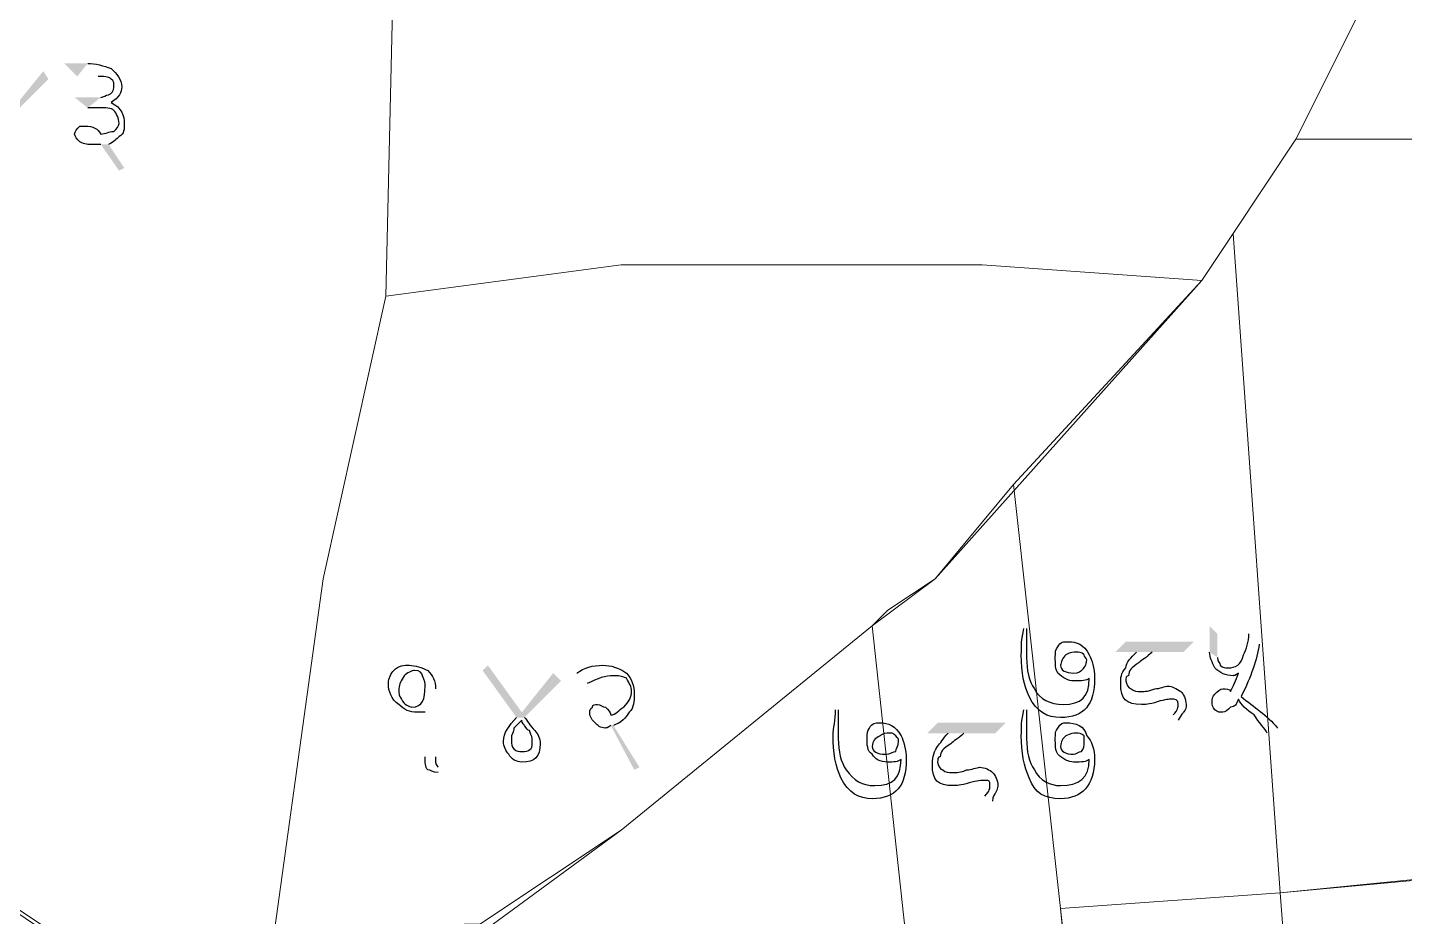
# Model space of a CAD drawing. Header units: metres. Extents: x 345912 to 349030, y 3061206 to 3061792.
# Drawn here: x 346047.83 to 346074.57, y 3061350.9 to 3061368.16 of the extents above; entities that cross this region are included whole.
import ezdxf

# ---------------------------------------------------------------- set-up
doc = ezdxf.new("R2010")
doc.units = ezdxf.units.M
doc.header["$MEASUREMENT"] = 0
doc.layers.add('PDF5_Geometry', color=7, linetype='Continuous')
doc.layers.add('PDF5_Solid Fills', color=7, linetype='Continuous')

msp = doc.modelspace()

# ---------------------------------------------------------------- hatches: boundary and pattern name
at = {"layer": 'PDF5_Solid Fills', "transparency": 33554559}
h = msp.add_hatch(color=256, dxfattribs=at)
h.paths.add_polyline_path([(346045.79414, 3061367.00645), (346045.79414, 3061365.68565)], flags=0)
h.paths.add_polyline_path([(346045.89574, 3061365.48245), (346045.89574, 3061365.38085)], flags=0)
h.paths.add_polyline_path([(346047.36894, 3061366.44765), (346046.70854, 3061367.36205), (346046.81014, 3061367.46365), (346047.47054, 3061366.49845), (346048.13094, 3061367.31125), (346048.23254, 3061367.15885), (346047.52134, 3061366.44765)], flags=0)
h.paths.add_polyline_path([(346048.79134, 3061367.20965), (346048.53734, 3061367.46365), (346048.99454, 3061367.46365)], flags=0)
h.paths.add_polyline_path([(346049.40094, 3061365.88885), (346049.70574, 3061365.43165), (346049.60414, 3061365.38085), (346049.24854, 3061365.88885)], flags=0)
h.paths.add_polyline_path([(346048.99454, 3061366.60005), (346048.74054, 3061366.80325), (346049.24854, 3061366.80325)], flags=0)
h = msp.add_hatch(color=256, dxfattribs=at)
h.paths.add_polyline_path([(346067.18093, 3061356.49085), (346067.23173, 3061356.49085)], flags=0)
h.paths.add_polyline_path([(346068.45093, 3061355.52565), (346068.45093, 3061355.52565)], flags=0)
h.paths.add_polyline_path([(346069.36533, 3061356.03365), (346068.95893, 3061356.03365), (346069.16213, 3061356.23685), (346070.48293, 3061356.23685), (346070.27973, 3061356.03365), (346069.67013, 3061356.03365)], flags=0)
h.paths.add_polyline_path([(346070.17813, 3061354.71285), (346070.07653, 3061354.81445)], flags=0)
h.paths.add_polyline_path([(346071.54973, 3061356.38925), (346071.75293, 3061356.18605)], flags=0)
h.paths.add_polyline_path([(346072.10853, 3061354.56045), (346071.90533, 3061354.45885)], flags=0)
h.paths.add_polyline_path([(346070.78773, 3061356.03365), (346070.78773, 3061356.54165), (346070.94013, 3061356.38925), (346070.94013, 3061355.93205)], flags=0)
h = msp.add_hatch(color=256, dxfattribs=at)
h.paths.add_polyline_path([(346055.75094, 3061355.32243), (346055.75094, 3061354.00163)], flags=0)
h.paths.add_polyline_path([(346055.80174, 3061353.79843), (346055.80174, 3061353.69683)], flags=0)
h.paths.add_polyline_path([(346057.32574, 3061354.76363), (346056.66534, 3061355.67803), (346056.76694, 3061355.77963), (346057.42734, 3061354.86523), (346058.03694, 3061355.62723), (346058.18934, 3061355.47483), (346057.47814, 3061354.76363)], flags=0)
h.paths.add_polyline_path([(346058.69734, 3061355.42403), (346058.49414, 3061355.62723)], flags=0)
h.paths.add_polyline_path([(346059.20534, 3061354.61123), (346059.71334, 3061353.79843), (346059.61174, 3061353.74763), (346059.15454, 3061354.61123)], flags=0)
h = msp.add_hatch(color=256, dxfattribs=at)
h.paths.add_polyline_path([(346063.52334, 3061354.91604), (346063.57414, 3061354.91604)], flags=0)
h.paths.add_polyline_path([(346064.79334, 3061353.95084), (346064.79334, 3061353.95084)], flags=0)
h.paths.add_polyline_path([(346065.70774, 3061354.45884), (346065.30134, 3061354.45884), (346065.50454, 3061354.66204), (346066.82534, 3061354.66204), (346066.62214, 3061354.45884), (346066.01254, 3061354.45884)], flags=0)
h.paths.add_polyline_path([(346066.57134, 3061353.13804), (346066.41894, 3061353.23964)], flags=0)
h.paths.add_polyline_path([(346067.18094, 3061354.91604), (346067.23174, 3061354.91604)], flags=0)
h.paths.add_polyline_path([(346068.45094, 3061353.95084), (346068.45094, 3061353.95084)], flags=0)

# ---------------------------------------------------------------- linework, layer by layer
at = {"layer": 'PDF5_Geometry', "lineweight": 9}
msp.add_lwpolyline([(346100.20094, 3061366.60004), (346085.26574, 3061365.99044), (346072.46414, 3061365.99044), (346073.68333, 3061368.42884), (346073.98814, 3061374.52485), (346075.20734, 3061375.13444), (346081.30333, 3061384.27844), (346084.65613, 3061387.63123), (346091.66653, 3061392.50804), (346107.51613, 3061405.00484)], dxfattribs=at)
msp.add_lwpolyline([(346100.20094, 3061366.60004), (346085.26574, 3061365.99044), (346072.46414, 3061365.99044), (346073.68333, 3061368.42884), (346073.98814, 3061374.52485), (346075.20734, 3061375.13444), (346081.30333, 3061384.27844), (346084.65613, 3061387.63123), (346091.66653, 3061392.50804), (346107.51613, 3061405.00484)], dxfattribs=at)
for points in [[(346066.67294, 3061399.51844), (346067.28254, 3061394.64164), (346068.80653, 3061389.46004), (346069.41613, 3061387.02164), (346070.33053, 3061384.58324), (346069.41613, 3061381.53523), (346069.41613, 3061379.40164), (346070.02574, 3061378.18243), (346073.98814, 3061374.52485), (346073.68333, 3061368.42884), (346072.46414, 3061365.99044), (346071.24493, 3061364.16164), (346070.63534, 3061363.24724), (346066.36814, 3061363.55205), (346059.35774, 3061363.55205), (346054.78574, 3061362.94243), (346055.09054, 3061376.04884), (346053.26174, 3061377.87764), (346046.25134, 3061383.36403), (346050.82334, 3061401.65204)], [(346066.67294, 3061399.51844), (346067.28254, 3061394.64164), (346068.80653, 3061389.46004), (346069.41613, 3061387.02164), (346070.33053, 3061384.58324), (346069.41613, 3061381.53523), (346069.41613, 3061379.40164), (346070.02574, 3061378.18243), (346073.98814, 3061374.52485), (346073.68333, 3061368.42884), (346072.46414, 3061365.99044), (346071.24493, 3061364.16164), (346070.63534, 3061363.24724), (346066.36814, 3061363.55205), (346059.35774, 3061363.55205), (346054.78574, 3061362.94243), (346055.09054, 3061376.04884), (346053.26174, 3061377.87764), (346046.25134, 3061383.36403), (346050.82334, 3061401.65204)], [(346046.25134, 3061383.36403), (346053.26174, 3061377.87764), (346055.09054, 3061376.04884), (346054.78574, 3061362.94243), (346053.56653, 3061357.45604), (346052.34733, 3061348.61683), (346049.29933, 3061349.83604), (346041.67933, 3061355.01764), (346040.46013, 3061361.72324), (346039.85054, 3061369.64803), (346041.67933, 3061377.26803), (346042.28894, 3061382.44963), (346042.89854, 3061385.49764)], [(346046.25134, 3061383.36403), (346053.26174, 3061377.87764), (346055.09054, 3061376.04884), (346054.78574, 3061362.94243), (346053.56653, 3061357.45604), (346052.34733, 3061348.61683), (346049.29933, 3061349.83604), (346041.67933, 3061355.01764), (346040.46013, 3061361.72324), (346039.85054, 3061369.64803), (346041.67933, 3061377.26803), (346042.28894, 3061382.44963), (346042.89854, 3061385.49764)], [(346072.15933, 3061351.36004), (346071.24493, 3061364.16164), (346072.46414, 3061365.99044), (346083.13213, 3061365.99044), (346084.35134, 3061352.57925)], [(346072.15933, 3061351.36004), (346071.24493, 3061364.16164), (346072.46414, 3061365.99044), (346083.13213, 3061365.99044), (346084.35134, 3061352.57925)], [(346066.97773, 3061359.28485), (346070.63534, 3061363.24724), (346071.24493, 3061364.16164), (346072.15933, 3061351.36004), (346067.89213, 3061351.05523)], [(346066.97773, 3061359.28485), (346070.63534, 3061363.24724), (346071.24493, 3061364.16164), (346072.15933, 3061351.36004), (346067.89213, 3061351.05523)], [(346070.63534, 3061363.24724), (346065.45373, 3061357.45604), (346064.23455, 3061356.54164), (346059.35774, 3061352.57925), (346054.78574, 3061349.22645), (346052.34733, 3061348.61683), (346053.56653, 3061357.45604), (346054.78574, 3061362.94243), (346059.35774, 3061363.55205), (346066.36814, 3061363.55205)], [(346070.63534, 3061363.24724), (346065.45373, 3061357.45604), (346064.23455, 3061356.54164), (346059.35774, 3061352.57925), (346054.78574, 3061349.22645), (346052.34733, 3061348.61683), (346053.56653, 3061357.45604), (346054.78574, 3061362.94243), (346059.35774, 3061363.55205), (346066.36814, 3061363.55205)], [(346065.45373, 3061345.26403), (346064.23455, 3061356.54164), (346064.53933, 3061356.84645), (346065.45373, 3061357.45604), (346066.97773, 3061359.28485), (346067.89213, 3061351.05523), (346068.50175, 3061345.56884), (346068.50175, 3061344.95925), (346065.45373, 3061344.65444), (346065.45373, 3061344.95925)], [(346065.45373, 3061345.26403), (346064.23455, 3061356.54164), (346064.53933, 3061356.84645), (346065.45373, 3061357.45604), (346066.97773, 3061359.28485), (346067.89213, 3061351.05523), (346068.50175, 3061345.56884), (346068.50175, 3061344.95925), (346065.45373, 3061344.65444), (346065.45373, 3061344.95925)], [(346056.61454, 3061350.75044), (346059.35774, 3061352.57925), (346064.23455, 3061356.54164), (346065.45373, 3061345.26403), (346065.45373, 3061344.95925), (346065.45373, 3061344.65444), (346057.22414, 3061344.34963), (346057.22414, 3061344.65444), (346057.22414, 3061344.95925), (346056.30974, 3061350.75044)], [(346056.61454, 3061350.75044), (346059.35774, 3061352.57925), (346064.23455, 3061356.54164), (346065.45373, 3061345.26403), (346065.45373, 3061344.95925), (346065.45373, 3061344.65444), (346057.22414, 3061344.34963), (346057.22414, 3061344.65444), (346057.22414, 3061344.95925), (346056.30974, 3061350.75044)], [(346049.90894, 3061336.72963), (346042.89854, 3061335.81523), (346040.76494, 3061354.40803), (346041.67933, 3061355.01764), (346048.08013, 3061350.75044)], [(346049.90894, 3061336.72963), (346042.89854, 3061335.81523), (346040.76494, 3061354.40803), (346041.67933, 3061355.01764), (346048.08013, 3061350.75044)], [(346074.90254, 3061341.30164), (346073.07373, 3061341.30164), (346072.46414, 3061347.39764), (346072.15933, 3061351.36004), (346085.26574, 3061352.57925), (346085.57053, 3061349.83604), (346085.87534, 3061346.48324), (346074.59773, 3061345.56884)], [(346074.90254, 3061341.30164), (346073.07373, 3061341.30164), (346072.46414, 3061347.39764), (346072.15933, 3061351.36004), (346085.26574, 3061352.57925), (346085.57053, 3061349.83604), (346085.87534, 3061346.48324), (346074.59773, 3061345.56884)], [(346073.07373, 3061341.30164), (346069.11134, 3061340.69205), (346068.50175, 3061344.95925), (346067.89213, 3061351.05523), (346072.15933, 3061351.36004), (346072.46414, 3061347.39764)], [(346073.07373, 3061341.30164), (346069.11134, 3061340.69205), (346068.50175, 3061344.95925), (346067.89213, 3061351.05523), (346072.15933, 3061351.36004), (346072.46414, 3061347.39764)]]:
    msp.add_lwpolyline(points, close=True, dxfattribs=at)
at = {"layer": 'PDF5_Geometry', "lineweight": 25}
for points in [[(346048.99454, 3061367.46365), (346049.14694, 3061367.46365), (346049.29934, 3061367.41285), (346049.45174, 3061367.36205)], [(346049.45174, 3061367.36205), (346049.55334, 3061367.26045), (346049.65494, 3061367.15885), (346049.65494, 3061367.00645)], [(346049.45174, 3061367.15885), (346049.40094, 3061367.20965), (346049.29934, 3061367.20965), (346049.19774, 3061367.20965)], [(346049.50254, 3061367.05725), (346049.50254, 3061367.10805), (346049.50254, 3061367.10805), (346049.45174, 3061367.15885)], [(346049.24854, 3061366.80325), (346049.29934, 3061366.80325), (346049.35014, 3061366.85405), (346049.40094, 3061366.85405)], [(346049.40094, 3061366.85405), (346049.50254, 3061366.90485), (346049.50254, 3061366.95565), (346049.50254, 3061367.05725)], [(346049.65494, 3061367.00645), (346049.65494, 3061366.90485), (346049.60414, 3061366.80325), (346049.45174, 3061366.70165)], [(346049.09614, 3061366.60005), (346049.04534, 3061366.60005), (346048.99454, 3061366.60005), (346048.99454, 3061366.60005)], [(346049.19774, 3061366.60005), (346049.19774, 3061366.60005), (346049.14694, 3061366.60005), (346049.09614, 3061366.60005)], [(346049.50254, 3061366.54925), (346049.45174, 3061366.60005), (346049.35014, 3061366.60005), (346049.19774, 3061366.60005)], [(346049.45174, 3061366.70165), (346049.65494, 3061366.60005), (346049.70574, 3061366.44765), (346049.70574, 3061366.29525)], [(346049.60414, 3061366.29525), (346049.60414, 3061366.39685), (346049.55334, 3061366.49845), (346049.50254, 3061366.54925)], [(346049.50254, 3061366.14285), (346049.55334, 3061366.19365), (346049.60414, 3061366.24445), (346049.60414, 3061366.29525)], [(346049.70574, 3061366.29525), (346049.70574, 3061366.19365), (346049.70574, 3061366.09205), (346049.60414, 3061366.04125)], [(346048.74054, 3061366.09205), (346048.74054, 3061366.14285), (346048.79134, 3061366.19365), (346048.84214, 3061366.24445)], [(346048.84214, 3061365.93965), (346048.79134, 3061365.99045), (346048.74054, 3061366.04125), (346048.74054, 3061366.09205)], [(346048.84214, 3061366.24445), (346048.84214, 3061366.24445), (346048.89294, 3061366.24445), (346048.94374, 3061366.24445)], [(346048.94374, 3061366.24445), (346049.09614, 3061366.24445), (346049.19774, 3061366.19365), (346049.24854, 3061366.09205)], [(346049.24854, 3061366.09205), (346049.35014, 3061366.09205), (346049.40094, 3061366.14285), (346049.50254, 3061366.14285)], [(346049.60414, 3061366.04125), (346049.55334, 3061365.99045), (346049.50254, 3061365.93965), (346049.40094, 3061365.88885)], [(346049.09614, 3061365.88885), (346048.99454, 3061365.88885), (346048.94374, 3061365.88885), (346048.84214, 3061365.93965)], [(346049.24854, 3061365.88885), (346049.19774, 3061365.88885), (346049.14694, 3061365.88885), (346049.09614, 3061365.88885)], [(346067.13013, 3061355.98285), (346067.13013, 3061356.13525), (346067.13013, 3061356.28765), (346067.18093, 3061356.49085)], [(346067.23173, 3061356.49085), (346067.23173, 3061356.44005), (346067.23173, 3061356.33845), (346067.23173, 3061356.23685)], [(346071.44813, 3061355.98285), (346071.49893, 3061356.08445), (346071.54973, 3061356.23685), (346071.54973, 3061356.38925)], [(346067.23173, 3061356.23685), (346067.23173, 3061356.08445), (346067.23173, 3061356.03365), (346067.23173, 3061355.93205)], [(346067.79053, 3061355.93205), (346067.79053, 3061356.03365), (346067.79053, 3061356.08445), (346067.84133, 3061356.13525)], [(346067.84133, 3061356.13525), (346067.89213, 3061356.23685), (346067.94293, 3061356.23685), (346068.04453, 3061356.23685)], [(346068.04453, 3061356.23685), (346068.19693, 3061356.23685), (346068.34933, 3061356.18605), (346068.45093, 3061355.98285)], [(346071.75293, 3061356.18605), (346071.70213, 3061355.88125), (346071.60053, 3061355.57645), (346071.39733, 3061355.17005)], [(346067.28253, 3061355.17005), (346067.18093, 3061355.37325), (346067.13013, 3061355.62725), (346067.13013, 3061355.98285)], [(346067.23173, 3061355.93205), (346067.23173, 3061355.67805), (346067.28253, 3061355.47485), (346067.38413, 3061355.32245)], [(346067.84133, 3061355.62725), (346067.79053, 3061355.67805), (346067.79053, 3061355.83045), (346067.79053, 3061355.93205)], [(346067.99373, 3061355.98285), (346067.94293, 3061355.93205), (346067.89213, 3061355.83045), (346067.89213, 3061355.77965)], [(346068.19693, 3061356.03365), (346068.14613, 3061356.03365), (346068.09533, 3061356.03365), (346067.99373, 3061355.98285)], [(346068.34933, 3061355.98285), (346068.29853, 3061356.03365), (346068.24773, 3061356.03365), (346068.19693, 3061356.03365)], [(346068.29853, 3061355.67805), (346068.34933, 3061355.72885), (346068.40013, 3061355.77965), (346068.40013, 3061355.88125)], [(346068.40013, 3061355.88125), (346068.40013, 3061355.93205), (346068.34933, 3061355.93205), (346068.34933, 3061355.98285)], [(346068.45093, 3061355.98285), (346068.50173, 3061355.88125), (346068.55253, 3061355.72885), (346068.55253, 3061355.52565)], [(346069.16213, 3061355.72885), (346069.16213, 3061355.83045), (346069.26373, 3061355.93205), (346069.36533, 3061356.03365)], [(346069.41613, 3061355.83045), (346069.26373, 3061355.72885), (346069.21293, 3061355.67805), (346069.21293, 3061355.57645)], [(346069.67013, 3061356.03365), (346069.56853, 3061355.93205), (346069.46693, 3061355.88125), (346069.41613, 3061355.83045)], [(346070.88933, 3061355.72885), (346070.83853, 3061355.83045), (346070.78773, 3061355.93205), (346070.78773, 3061356.03365)], [(346070.94013, 3061355.93205), (346070.94013, 3061355.83045), (346070.99093, 3061355.83045), (346070.99093, 3061355.77965)], [(346071.14333, 3061355.72885), (346071.29573, 3061355.72885), (346071.39733, 3061355.77965), (346071.44813, 3061355.98285)], [(346054.83654, 3061355.42403), (346054.83654, 3061355.52563), (346054.88734, 3061355.62723), (346054.93814, 3061355.67803)], [(346054.93814, 3061355.67803), (346055.03974, 3061355.77963), (346055.14134, 3061355.77963), (346055.24294, 3061355.77963)], [(346055.14134, 3061355.57643), (346055.09054, 3061355.47483), (346055.03974, 3061355.42403), (346055.03974, 3061355.32243)], [(346055.34454, 3061355.67803), (346055.29374, 3061355.67803), (346055.19214, 3061355.62723), (346055.14134, 3061355.57643)], [(346055.24294, 3061355.77963), (346055.34454, 3061355.77963), (346055.49694, 3061355.72883), (346055.59854, 3061355.67803)], [(346055.49694, 3061355.57643), (346055.49694, 3061355.62723), (346055.44614, 3061355.67803), (346055.34454, 3061355.67803)], [(346055.54774, 3061355.37323), (346055.54774, 3061355.42403), (346055.54774, 3061355.47483), (346055.49694, 3061355.57643)], [(346055.59854, 3061355.67803), (346055.70014, 3061355.57643), (346055.75094, 3061355.47483), (346055.75094, 3061355.32243)], [(346058.49414, 3061355.62723), (346058.64654, 3061355.72883), (346058.79894, 3061355.77963), (346059.00214, 3061355.77963)], [(346059.20534, 3061355.57643), (346059.05294, 3061355.57643), (346058.90054, 3061355.52563), (346058.69734, 3061355.42403)], [(346059.00214, 3061355.77963), (346059.15454, 3061355.77963), (346059.30694, 3061355.72883), (346059.45934, 3061355.62723)], [(346059.45934, 3061355.52563), (346059.35774, 3061355.57643), (346059.30694, 3061355.57643), (346059.20534, 3061355.57643)], [(346059.45934, 3061355.62723), (346059.56094, 3061355.52563), (346059.61174, 3061355.37323), (346059.61174, 3061355.22083)], [(346068.14613, 3061355.47485), (346068.04453, 3061355.47485), (346067.94293, 3061355.52565), (346067.84133, 3061355.62725)], [(346067.89213, 3061355.77965), (346067.89213, 3061355.67805), (346067.99373, 3061355.62725), (346068.14613, 3061355.62725)], [(346068.14613, 3061355.62725), (346068.24773, 3061355.62725), (346068.29853, 3061355.67805), (346068.29853, 3061355.67805)], [(346069.06053, 3061355.42405), (346069.06053, 3061355.52565), (346069.06053, 3061355.62725), (346069.16213, 3061355.72885)], [(346069.21293, 3061355.57645), (346069.16213, 3061355.57645), (346069.16213, 3061355.52565), (346069.16213, 3061355.47485)], [(346071.24493, 3061355.57645), (346071.09253, 3061355.57645), (346070.99093, 3061355.62725), (346070.88933, 3061355.72885)], [(346070.99093, 3061355.77965), (346071.04173, 3061355.72885), (346071.09253, 3061355.72885), (346071.14333, 3061355.72885)], [(346071.19413, 3061355.27165), (346071.24493, 3061355.37325), (346071.29573, 3061355.47485), (346071.34653, 3061355.62725)], [(346071.34653, 3061355.62725), (346071.29573, 3061355.57645), (346071.24493, 3061355.57645), (346071.24493, 3061355.57645)], [(346055.03974, 3061355.01763), (346054.88734, 3061355.11923), (346054.83654, 3061355.27163), (346054.83654, 3061355.42403)], [(346055.03974, 3061355.32243), (346055.03974, 3061355.22083), (346055.03974, 3061355.17003), (346055.09054, 3061355.11923)], [(346055.29374, 3061354.96683), (346055.49694, 3061354.96683), (346055.54774, 3061355.11923), (346055.54774, 3061355.37323)], [(346059.56094, 3061355.27163), (346059.56094, 3061355.37323), (346059.51014, 3061355.42403), (346059.45934, 3061355.52563)], [(346067.38413, 3061355.32245), (346067.48573, 3061355.11925), (346067.68893, 3061355.01765), (346067.94293, 3061355.01765)], [(346068.55253, 3061355.52565), (346068.55253, 3061355.01765), (346068.34933, 3061354.76365), (346067.89213, 3061354.76365)], [(346067.94293, 3061355.01765), (346068.29853, 3061355.01765), (346068.45093, 3061355.17005), (346068.45093, 3061355.52565)], [(346068.45093, 3061355.52565), (346068.40013, 3061355.47485), (346068.29853, 3061355.47485), (346068.14613, 3061355.47485)], [(346069.46693, 3061355.01765), (346069.16213, 3061355.01765), (346069.06053, 3061355.11925), (346069.06053, 3061355.42405)], [(346069.16213, 3061355.47485), (346069.16213, 3061355.42405), (346069.21293, 3061355.32245), (346069.26373, 3061355.32245)], [(346069.26373, 3061355.32245), (346069.31453, 3061355.27165), (346069.36533, 3061355.27165), (346069.46693, 3061355.27165)], [(346069.46693, 3061355.27165), (346069.51773, 3061355.27165), (346069.61933, 3061355.27165), (346069.72093, 3061355.32245)], [(346069.72093, 3061355.32245), (346069.82253, 3061355.32245), (346069.92413, 3061355.37325), (346069.97493, 3061355.37325)], [(346069.97493, 3061355.37325), (346070.07653, 3061355.37325), (346070.12733, 3061355.32245), (346070.22893, 3061355.27165)], [(346070.88933, 3061355.22085), (346070.94013, 3061355.27165), (346070.99093, 3061355.32245), (346071.04173, 3061355.32245)], [(346071.04173, 3061355.32245), (346071.09253, 3061355.32245), (346071.19413, 3061355.32245), (346071.19413, 3061355.27165)], [(346055.09054, 3061355.11923), (346055.14134, 3061355.01763), (346055.24294, 3061354.96683), (346055.29374, 3061354.96683)], [(346059.40854, 3061354.96683), (346059.51014, 3061355.06843), (346059.56094, 3061355.17003), (346059.56094, 3061355.27163)], [(346059.61174, 3061355.22083), (346059.61174, 3061355.06843), (346059.61174, 3061354.96683), (346059.51014, 3061354.86523)], [(346067.89213, 3061354.76365), (346067.63813, 3061354.76365), (346067.43493, 3061354.86525), (346067.28253, 3061355.17005)], [(346069.77173, 3061355.06845), (346069.61933, 3061355.01765), (346069.51773, 3061355.01765), (346069.46693, 3061355.01765)], [(346070.02573, 3061355.11925), (346070.02573, 3061355.11925), (346069.92413, 3061355.11925), (346069.77173, 3061355.06845)], [(346070.17813, 3061355.01765), (346070.17813, 3061355.11925), (346070.12733, 3061355.11925), (346070.02573, 3061355.11925)], [(346070.22893, 3061355.27165), (346070.27973, 3061355.22085), (346070.33053, 3061355.11925), (346070.33053, 3061355.01765)], [(346070.83853, 3061355.06845), (346070.83853, 3061355.11925), (346070.83853, 3061355.17005), (346070.88933, 3061355.22085)], [(346070.88933, 3061354.91605), (346070.83853, 3061354.96685), (346070.83853, 3061355.01765), (346070.83853, 3061355.06845)], [(346071.34653, 3061355.11925), (346071.29573, 3061355.01765), (346071.29573, 3061354.96685), (346071.19413, 3061354.96685)], [(346071.65133, 3061354.81445), (346071.49893, 3061354.91605), (346071.39733, 3061355.01765), (346071.34653, 3061355.11925)], [(346071.39733, 3061355.17005), (346071.65133, 3061354.96685), (346071.90533, 3061354.81445), (346072.10853, 3061354.56045)], [(346055.39534, 3061354.86523), (346055.24294, 3061354.86523), (346055.14134, 3061354.91603), (346055.03974, 3061355.01763)], [(346055.54774, 3061354.86523), (346055.49694, 3061354.86523), (346055.44614, 3061354.86523), (346055.39534, 3061354.86523)], [(346057.07174, 3061354.30643), (346057.07174, 3061354.45883), (346057.17334, 3061354.61123), (346057.32574, 3061354.76363)], [(346057.47814, 3061354.76363), (346057.52894, 3061354.71283), (346057.57974, 3061354.61123), (346057.68134, 3061354.50963)], [(346058.74814, 3061354.86523), (346058.74814, 3061354.91603), (346058.74814, 3061354.91603), (346058.79894, 3061354.96683)], [(346058.84974, 3061354.66203), (346058.79894, 3061354.71283), (346058.74814, 3061354.76363), (346058.74814, 3061354.86523)], [(346058.79894, 3061354.96683), (346058.79894, 3061355.01763), (346058.84974, 3061355.01763), (346058.90054, 3061355.01763)], [(346058.90054, 3061355.01763), (346058.95134, 3061355.01763), (346059.00214, 3061354.96683), (346059.05294, 3061354.96683)], [(346059.05294, 3061354.96683), (346059.10374, 3061354.91603), (346059.15454, 3061354.86523), (346059.15454, 3061354.81443)], [(346059.15454, 3061354.81443), (346059.25614, 3061354.81443), (346059.30694, 3061354.91603), (346059.40854, 3061354.96683)], [(346059.51014, 3061354.86523), (346059.45934, 3061354.76363), (346059.35774, 3061354.66203), (346059.20534, 3061354.61123)], [(346063.47254, 3061354.40804), (346063.47254, 3061354.56044), (346063.52334, 3061354.71284), (346063.52334, 3061354.91604)], [(346063.57414, 3061354.91604), (346063.57414, 3061354.86524), (346063.57414, 3061354.76364), (346063.57414, 3061354.66204)], [(346067.13014, 3061354.40804), (346067.13014, 3061354.56044), (346067.13014, 3061354.71284), (346067.18094, 3061354.91604)], [(346067.23174, 3061354.91604), (346067.23174, 3061354.86524), (346067.23174, 3061354.76364), (346067.23174, 3061354.66204)], [(346070.07653, 3061354.81445), (346070.17813, 3061354.91605), (346070.17813, 3061354.96685), (346070.17813, 3061355.01765)], [(346070.27973, 3061354.86525), (346070.27973, 3061354.86525), (346070.22893, 3061354.81445), (346070.17813, 3061354.71285)], [(346070.33053, 3061355.01765), (346070.33053, 3061354.96685), (346070.33053, 3061354.91605), (346070.27973, 3061354.86525)], [(346071.04173, 3061354.86525), (346070.99093, 3061354.86525), (346070.94013, 3061354.86525), (346070.88933, 3061354.91605)], [(346071.19413, 3061354.96685), (346071.14333, 3061354.91605), (346071.09253, 3061354.86525), (346071.04173, 3061354.86525)], [(346071.90533, 3061354.45885), (346071.85453, 3061354.56045), (346071.75293, 3061354.66205), (346071.65133, 3061354.81445)], [(346057.27494, 3061354.56043), (346057.27494, 3061354.50963), (346057.27494, 3061354.50963), (346057.22414, 3061354.40803)], [(346057.42734, 3061354.71283), (346057.37654, 3061354.66203), (346057.32574, 3061354.61123), (346057.27494, 3061354.56043)], [(346057.47814, 3061354.61123), (346057.47814, 3061354.61123), (346057.42734, 3061354.66203), (346057.42734, 3061354.71283)], [(346057.57974, 3061354.50963), (346057.52894, 3061354.50963), (346057.52894, 3061354.56043), (346057.47814, 3061354.61123)], [(346057.63054, 3061354.35723), (346057.63054, 3061354.40803), (346057.57974, 3061354.45883), (346057.57974, 3061354.50963)], [(346057.68134, 3061354.50963), (346057.73214, 3061354.45883), (346057.78294, 3061354.35723), (346057.78294, 3061354.25563)], [(346059.05294, 3061354.56043), (346058.95134, 3061354.56043), (346058.90054, 3061354.61123), (346058.84974, 3061354.66203)], [(346059.15454, 3061354.61123), (346059.10374, 3061354.56043), (346059.05294, 3061354.56043), (346059.05294, 3061354.56043)], [(346063.57414, 3061354.66204), (346063.57414, 3061354.50964), (346063.57414, 3061354.45884), (346063.57414, 3061354.35724)], [(346064.13294, 3061354.35724), (346064.13294, 3061354.45884), (346064.13294, 3061354.50964), (346064.18374, 3061354.56044)], [(346064.18374, 3061354.56044), (346064.23454, 3061354.66204), (346064.28534, 3061354.66204), (346064.38694, 3061354.66204)], [(346064.38694, 3061354.66204), (346064.53934, 3061354.66204), (346064.69174, 3061354.61124), (346064.79334, 3061354.40804)], [(346067.23174, 3061354.66204), (346067.23174, 3061354.50964), (346067.23174, 3061354.45884), (346067.23174, 3061354.35724)], [(346067.79054, 3061354.35724), (346067.79054, 3061354.45884), (346067.79054, 3061354.50964), (346067.84134, 3061354.56044)], [(346067.84134, 3061354.56044), (346067.89214, 3061354.66204), (346067.94294, 3061354.66204), (346067.99374, 3061354.66204)], [(346067.99374, 3061354.66204), (346068.19694, 3061354.66204), (346068.34934, 3061354.61124), (346068.40014, 3061354.40804)], [(346057.17334, 3061354.05243), (346057.12254, 3061354.10323), (346057.07174, 3061354.20483), (346057.07174, 3061354.30643)], [(346057.22414, 3061354.40803), (346057.22414, 3061354.40803), (346057.22414, 3061354.35723), (346057.22414, 3061354.30643)], [(346057.22414, 3061354.30643), (346057.22414, 3061354.25563), (346057.22414, 3061354.20483), (346057.27494, 3061354.15403)], [(346057.42734, 3061354.10323), (346057.57974, 3061354.10323), (346057.63054, 3061354.15403), (346057.63054, 3061354.25563)], [(346057.78294, 3061354.25563), (346057.78294, 3061354.00163), (346057.68134, 3061353.90003), (346057.42734, 3061353.90003)], [(346057.63054, 3061354.25563), (346057.63054, 3061354.30643), (346057.63054, 3061354.30643), (346057.63054, 3061354.35723)], [(346063.62494, 3061353.59524), (346063.52334, 3061353.79844), (346063.47254, 3061354.10324), (346063.47254, 3061354.40804)], [(346063.57414, 3061354.35724), (346063.57414, 3061354.10324), (346063.62494, 3061353.90004), (346063.72654, 3061353.74764)], [(346064.23454, 3061354.05244), (346064.13294, 3061354.10324), (346064.13294, 3061354.25564), (346064.13294, 3061354.35724)], [(346064.38694, 3061354.40804), (346064.28534, 3061354.35724), (346064.23454, 3061354.30644), (346064.23454, 3061354.20484)], [(346064.59014, 3061354.45884), (346064.48854, 3061354.45884), (346064.43774, 3061354.45884), (346064.38694, 3061354.40804)], [(346064.69174, 3061354.40804), (346064.64094, 3061354.45884), (346064.64094, 3061354.45884), (346064.59014, 3061354.45884)], [(346064.74254, 3061354.30644), (346064.74254, 3061354.35724), (346064.74254, 3061354.35724), (346064.69174, 3061354.40804)], [(346064.69174, 3061354.10324), (346064.69174, 3061354.15404), (346064.74254, 3061354.20484), (346064.74254, 3061354.30644)], [(346064.79334, 3061354.40804), (346064.84414, 3061354.30644), (346064.89494, 3061354.15404), (346064.89494, 3061353.95084)], [(346065.50454, 3061354.20484), (346065.55534, 3061354.25564), (346065.60614, 3061354.35724), (346065.70774, 3061354.45884)], [(346065.75854, 3061354.25564), (346065.60614, 3061354.15404), (346065.55534, 3061354.10324), (346065.55534, 3061354.00164)], [(346066.01254, 3061354.45884), (346065.91094, 3061354.35724), (346065.80934, 3061354.30644), (346065.75854, 3061354.25564)], [(346067.28254, 3061353.59524), (346067.18094, 3061353.79844), (346067.13014, 3061354.10324), (346067.13014, 3061354.40804)], [(346067.23174, 3061354.35724), (346067.23174, 3061354.10324), (346067.28254, 3061353.90004), (346067.38414, 3061353.74764)], [(346067.84134, 3061354.05244), (346067.79054, 3061354.10324), (346067.79054, 3061354.25564), (346067.79054, 3061354.35724)], [(346067.99374, 3061354.40804), (346067.94294, 3061354.35724), (346067.89214, 3061354.30644), (346067.89214, 3061354.20484)], [(346068.19694, 3061354.45884), (346068.14614, 3061354.45884), (346068.09534, 3061354.45884), (346067.99374, 3061354.40804)], [(346068.34934, 3061354.40804), (346068.29854, 3061354.45884), (346068.24774, 3061354.45884), (346068.19694, 3061354.45884)], [(346068.29854, 3061354.10324), (346068.34934, 3061354.15404), (346068.34934, 3061354.20484), (346068.34934, 3061354.30644)], [(346068.34934, 3061354.30644), (346068.34934, 3061354.35724), (346068.34934, 3061354.35724), (346068.34934, 3061354.40804)], [(346068.40014, 3061354.40804), (346068.50174, 3061354.30644), (346068.55254, 3061354.15404), (346068.55254, 3061353.95084)], [(346055.59854, 3061353.74763), (346055.54774, 3061353.79843), (346055.54774, 3061353.90003), (346055.54774, 3061354.00163)], [(346055.75094, 3061354.00163), (346055.75094, 3061353.95083), (346055.75094, 3061353.90003), (346055.75094, 3061353.90003)], [(346057.42734, 3061353.90003), (346057.32574, 3061353.90003), (346057.22414, 3061353.95083), (346057.17334, 3061354.05243)], [(346057.27494, 3061354.15403), (346057.32574, 3061354.10323), (346057.37654, 3061354.10323), (346057.42734, 3061354.10323)], [(346064.23454, 3061354.20484), (346064.23454, 3061354.10324), (346064.33614, 3061354.05244), (346064.48854, 3061354.05244)], [(346064.53934, 3061353.90004), (346064.38694, 3061353.90004), (346064.28534, 3061353.95084), (346064.23454, 3061354.05244)], [(346064.48854, 3061354.05244), (346064.59014, 3061354.05244), (346064.64094, 3061354.10324), (346064.69174, 3061354.10324)], [(346065.40294, 3061353.84924), (346065.40294, 3061353.95084), (346065.40294, 3061354.05244), (346065.50454, 3061354.20484)], [(346065.55534, 3061354.00164), (346065.50454, 3061354.00164), (346065.50454, 3061353.95084), (346065.50454, 3061353.90004)], [(346068.14614, 3061353.90004), (346068.04454, 3061353.90004), (346067.94294, 3061353.95084), (346067.84134, 3061354.05244)], [(346067.89214, 3061354.20484), (346067.89214, 3061354.10324), (346067.99374, 3061354.05244), (346068.14614, 3061354.05244)], [(346068.14614, 3061354.05244), (346068.19694, 3061354.05244), (346068.24774, 3061354.10324), (346068.29854, 3061354.10324)], [(346055.80174, 3061353.69683), (346055.70014, 3061353.69683), (346055.64934, 3061353.74763), (346055.59854, 3061353.74763)], [(346055.75094, 3061353.90003), (346055.75094, 3061353.84923), (346055.80174, 3061353.79843), (346055.80174, 3061353.79843)], [(346063.72654, 3061353.74764), (346063.87894, 3061353.54444), (346064.03134, 3061353.44284), (346064.28534, 3061353.44284)], [(346064.89494, 3061353.95084), (346064.89494, 3061353.44284), (346064.69174, 3061353.18884), (346064.23454, 3061353.18884)], [(346064.28534, 3061353.44284), (346064.64094, 3061353.44284), (346064.79334, 3061353.59524), (346064.79334, 3061353.95084)], [(346064.79334, 3061353.95084), (346064.74254, 3061353.90004), (346064.64094, 3061353.90004), (346064.53934, 3061353.90004)], [(346065.80934, 3061353.44284), (346065.50454, 3061353.44284), (346065.40294, 3061353.54444), (346065.40294, 3061353.84924)], [(346065.50454, 3061353.90004), (346065.50454, 3061353.84924), (346065.55534, 3061353.74764), (346065.60614, 3061353.74764)], [(346065.60614, 3061353.74764), (346065.65694, 3061353.69684), (346065.70774, 3061353.69684), (346065.80934, 3061353.69684)], [(346065.80934, 3061353.69684), (346065.86014, 3061353.69684), (346065.96174, 3061353.69684), (346066.06334, 3061353.74764)], [(346066.06334, 3061353.74764), (346066.16494, 3061353.74764), (346066.26654, 3061353.79844), (346066.31734, 3061353.79844)], [(346066.31734, 3061353.79844), (346066.41894, 3061353.79844), (346066.52054, 3061353.74764), (346066.57134, 3061353.69684)], [(346066.57134, 3061353.69684), (346066.62214, 3061353.64604), (346066.67294, 3061353.54444), (346066.67294, 3061353.44284)], [(346067.38414, 3061353.74764), (346067.48574, 3061353.54444), (346067.68894, 3061353.44284), (346067.89214, 3061353.44284)], [(346068.55254, 3061353.95084), (346068.55254, 3061353.44284), (346068.29854, 3061353.18884), (346067.89214, 3061353.18884)], [(346067.89214, 3061353.44284), (346068.24774, 3061353.44284), (346068.45094, 3061353.59524), (346068.45094, 3061353.95084)], [(346068.45094, 3061353.95084), (346068.40014, 3061353.90004), (346068.29854, 3061353.90004), (346068.14614, 3061353.90004)], [(346064.23454, 3061353.18884), (346063.98054, 3061353.18884), (346063.77734, 3061353.29044), (346063.62494, 3061353.59524)], [(346066.11414, 3061353.49364), (346065.96174, 3061353.44284), (346065.86014, 3061353.44284), (346065.80934, 3061353.44284)], [(346066.41894, 3061353.54444), (346066.36814, 3061353.54444), (346066.26654, 3061353.54444), (346066.11414, 3061353.49364)], [(346066.52054, 3061353.44284), (346066.52054, 3061353.54444), (346066.52054, 3061353.54444), (346066.41894, 3061353.54444)], [(346066.41894, 3061353.23964), (346066.52054, 3061353.34124), (346066.52054, 3061353.39204), (346066.52054, 3061353.44284)], [(346066.67294, 3061353.44284), (346066.67294, 3061353.44284), (346066.67294, 3061353.39204), (346066.62214, 3061353.29044)], [(346067.89214, 3061353.18884), (346067.58734, 3061353.18884), (346067.38414, 3061353.29044), (346067.28254, 3061353.59524)], [(346066.62214, 3061353.29044), (346066.62214, 3061353.29044), (346066.57134, 3061353.23964), (346066.57134, 3061353.13804)]]:
    msp.add_open_spline(points, degree=3, dxfattribs=at)

doc.saveas('drawing.dxf')
